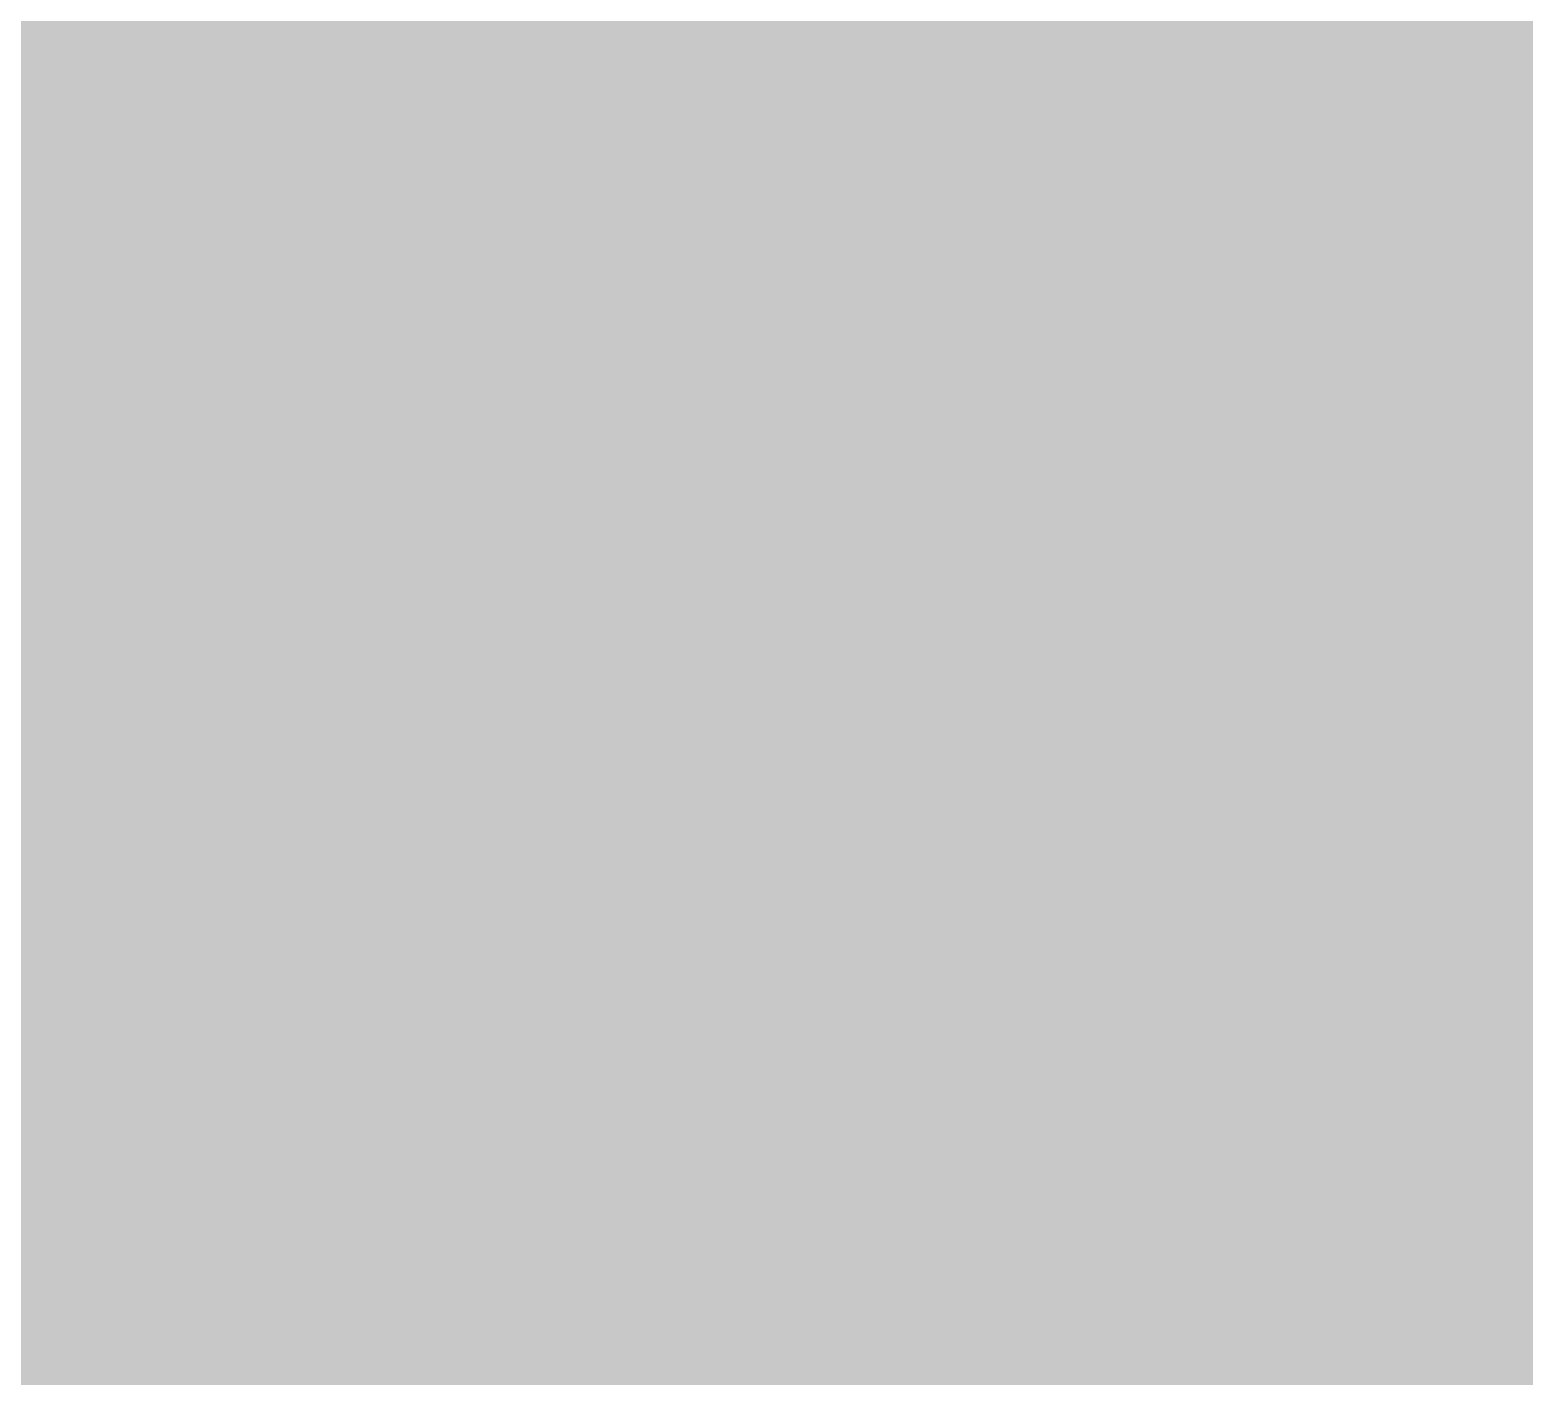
# Model space of a CAD drawing. Header units: inches. Extents: x -71 to 4636, y -33 to 4893.
# Drawn here: x 3059.1 to 3294.1, y 3228.4 to 3440.2 of the extents above; entities that cross this region are included whole.
import ezdxf

# ---------------------------------------------------------------- set-up
doc = ezdxf.new("R2010")
doc.units = ezdxf.units.IN
doc.header["$LTSCALE"] = 96
doc.header["$MEASUREMENT"] = 0
doc.linetypes.add('PHANTOM4', pattern=[0.625, 0.3125, -0.0625, 0.0625, -0.0625, 0.0625, -0.0625])
doc.layers.add('A-Area', color=212, linetype='PHANTOM4')
doc.layers.add('A-Bldg-Patt', color=5, linetype='Continuous')

msp = doc.modelspace()

# ---------------------------------------------------------------- hatches: boundary and pattern name
at = {"layer": 'A-Area'}
h = msp.add_hatch(color=256, dxfattribs=at)
h.dxf.hatch_style = 1
edge = h.paths.add_edge_path()
edge.add_line((2891.99, 2954.75), (3410.49, 2954.75))
edge.add_line((3410.49, 2954.75), (3410.49, 3333.5))
edge.add_line((3410.49, 3333.5), (3473.99, 3333.5))
edge.add_line((3473.99, 3333.5), (3473.99, 3430.5))
edge.add_line((3473.99, 3430.5), (3573.49, 3430.5))
edge.add_line((3573.49, 3430.5), (3573.49, 3441.5))
edge.add_line((3573.49, 3441.5), (3592.49, 3441.5))
edge.add_line((3592.49, 3441.5), (3592.49, 3430.5))
edge.add_line((3592.49, 3430.5), (3660.13, 3430.5))
edge.add_line((3660.13, 3430.5), (3660.13, 3667.99))
edge.add_line((3660.13, 3667.99), (4387.88, 3667.71))
edge.add_line((4387.88, 3667.71), (4387.88, 3681.01))
edge.add_line((4387.88, 3681.01), (4396.05, 3681.01))
edge.add_line((4396.05, 3681.01), (4396.05, 3731.28))
edge.add_line((4396.05, 3731.28), (4078.52, 4048.82))
edge.add_line((4078.52, 4048.82), (4072.85, 4043.12))
edge.add_line((4072.85, 4043.12), (4043.13, 4072.84))
edge.add_line((4043.13, 4072.84), (4048.82, 4078.52))
edge.add_line((4048.82, 4078.52), (3696.69, 4430.65))
edge.add_line((3696.69, 4430.65), (3691, 4424.97))
edge.add_line((3691, 4424.97), (3687.95, 4428.01))
edge.add_line((3687.95, 4428.01), (3650.93, 4428.01))
edge.add_line((3650.93, 4428.01), (3650.93, 4436.05))
edge.add_line((3650.93, 4436.05), (3321, 4436.05))
edge.add_line((3321, 4436.05), (3321, 4428.01))
edge.add_line((3321, 4428.01), (3278.99, 4428.01))
edge.add_line((3278.99, 4428.01), (3278.99, 4436.05))
edge.add_line((3278.99, 4436.05), (2922, 4436.05))
edge.add_line((2922, 4436.05), (2922, 4428.01))
edge.add_line((2922, 4428.01), (2891.99, 4428.01))
edge.add_line((2891.99, 4428.01), (2891.99, 4398))
edge.add_line((2891.99, 4398), (2883.94, 4398))
edge.add_line((2883.94, 4398), (2883.94, 4041))
edge.add_line((2883.94, 4041), (2891.99, 4041.01))
edge.add_line((2891.99, 4041.01), (2891.99, 3998.99))
edge.add_line((2891.99, 3998.99), (2883.94, 3998.99))
edge.add_line((2883.94, 3998.99), (2883.94, 3681))
edge.add_line((2883.94, 3681), (2891.99, 3681))
edge.add_line((2891.99, 3681), (2891.99, 3638.99))
edge.add_line((2891.99, 3638.99), (2883.94, 3638.99))
edge.add_line((2883.94, 3638.99), (2883.94, 3321))
edge.add_line((2883.94, 3321), (2891.99, 3321))
edge.add_line((2891.99, 3321), (2891.99, 3279))
edge.add_line((2891.99, 3279), (2883.94, 3279))
edge.add_line((2883.94, 3279), (2883.94, 2961))
edge.add_line((2883.94, 2961), (2891.99, 2961))
edge.add_line((2891.99, 2961), (2891.99, 2954.75))
at = {"layer": 'A-Bldg-Patt'}
h = msp.add_hatch(color=254, dxfattribs=at)
h.dxf.hatch_style = 1
h.paths.add_polyline_path([(3443.89, 1638.97), (3443.89, 1879.45), (3671.49, 1879.45), (3671.49, 1638.69)], flags=16)
h.paths.add_polyline_path([(3917.35, 3804.62), (3917.35, 3670.38), (4387.07, 3672), (4386.95, 3729.73), (3690.17, 4425.79), (2891.99, 4428.01), (2887.85, 2218.72), (2683.7, 2012.45), (2222.63, 1553.5), (8, 1552), (3347.01, 715.9), (3295.52, 755.01), (3528.17, 948.59), (3658.51, 1124.56), (3724.1, 1092.98), (3834.61, 1092.98), (3835.32, 1214.38), (3749.12, 1214.5), (3748.63, 1214.5), (3748.63, 1350.75), (3658.26, 1350.75), (3658.25, 1589.75), (3671.49, 1589.75), (3671.49, 1641.19), (3671.49, 1784.34), (3671.49, 1787.84), (3671.49, 1880.24), (3672.27, 1938.25), (3660.06, 1938.25), (3660, 2057.75), (3473.99, 2059.5), (3842.49, 2059.5), (3845.99, 2316), (3473.99, 2314.5), (3475.49, 2430), (3795, 2433.5), (3795, 2563.52), (3473.99, 2563.52), (3482.49, 3234), (3616.92, 3234), (3622.99, 3294), (3473.99, 3294), (3410.49, 3294), (3410.49, 3494), (3473.72, 3494), (3473.99, 3548.11), (3659.99, 3548.25), (3660.12, 3665.92), (3455.84, 3665.92), (3455.84, 3804.62)])

doc.saveas('drawing.dxf')
